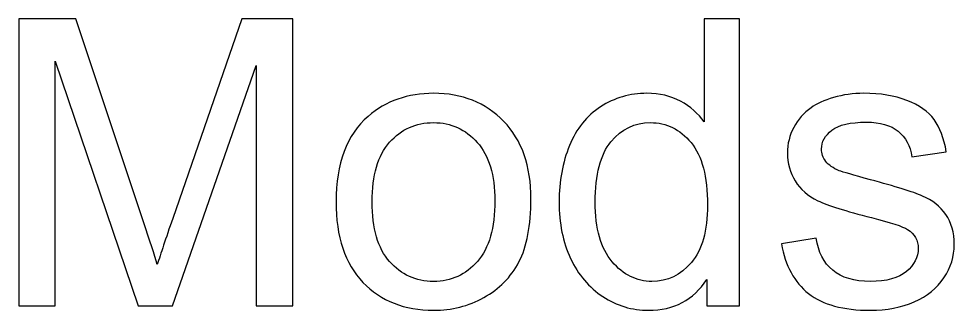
# Model space of a CAD drawing. Header units: millimetres. Extents: x -493 to 473, y -489 to 489.
# Drawn here: x -122.1 to -102.35, y -412.98 to -406.83 of the extents above; entities that cross this region are included whole.
import ezdxf

# ---------------------------------------------------------------- set-up
doc = ezdxf.new("R2010")
doc.units = ezdxf.units.MM
doc.header["$MEASUREMENT"] = 0
doc.layers.add('Layer 1', color=7, linetype='Continuous')

msp = doc.modelspace()

# ---------------------------------------------------------------- linework, layer by layer
at = {"layer": 'Layer 1', "color": 250}
for points, knots in [([(-122.1002, -412.8891), (-122.1002, -412.8891), (-122.1002, -406.827), (-122.1002, -406.827), (-122.1002, -406.827), (-122.1002, -406.827), (-120.8979, -406.827), (-120.8979, -406.827), (-120.8979, -406.827), (-120.8979, -406.827), (-119.4643, -411.1182), (-119.4643, -411.1182), (-119.4643, -411.1182), (-119.3316, -411.5175), (-119.2357, -411.8167), (-119.175, -412.0156), (-119.175, -412.0156), (-119.1059, -411.7955), (-118.9972, -411.4709), (-118.8504, -411.0434), (-118.8504, -411.0434), (-118.8504, -411.0434), (-117.3914, -406.827), (-117.3914, -406.827), (-117.3914, -406.827), (-117.3914, -406.827), (-116.3175, -406.827), (-116.3175, -406.827), (-116.3175, -406.827), (-116.3175, -406.827), (-116.3175, -412.8891), (-116.3175, -412.8891), (-116.3175, -412.8891), (-116.3175, -412.8891), (-117.088, -412.8891), (-117.088, -412.8891), (-117.088, -412.8891), (-117.088, -412.8891), (-117.088, -407.8176), (-117.088, -407.8176), (-117.088, -407.8176), (-117.088, -407.8176), (-118.8575, -412.8891), (-118.8575, -412.8891), (-118.8575, -412.8891), (-118.8575, -412.8891), (-119.58, -412.8891), (-119.58, -412.8891), (-119.58, -412.8891), (-119.58, -412.8891), (-121.3297, -407.7245), (-121.3297, -407.7245), (-121.3297, -407.7245), (-121.3297, -407.7245), (-121.3297, -412.8891), (-121.3297, -412.8891), (-121.3297, -412.8891), (-121.3297, -412.8891), (-122.1002, -412.8891), (-122.1002, -412.8891)], [0, 0, 0, 0, 0.0625, 0.0625, 0.0625, 0.0625, 0.125, 0.125, 0.125, 0.125, 0.1875, 0.1875, 0.1875, 0.1875, 0.25, 0.25, 0.25, 0.25, 0.3125, 0.3125, 0.3125, 0.3125, 0.375, 0.375, 0.375, 0.375, 0.4375, 0.4375, 0.4375, 0.4375, 0.5, 0.5, 0.5, 0.5, 0.5625, 0.5625, 0.5625, 0.5625, 0.625, 0.625, 0.625, 0.625, 0.6875, 0.6875, 0.6875, 0.6875, 0.75, 0.75, 0.75, 0.75, 0.8125, 0.8125, 0.8125, 0.8125, 0.875, 0.875, 0.875, 0.875, 1, 1, 1, 1]), ([(-107.5786, -412.8891), (-107.5786, -412.8891), (-107.5786, -412.3317), (-107.5786, -412.3317), (-107.5786, -412.3317), (-107.8566, -412.7649), (-108.2658, -412.9822), (-108.8063, -412.9822), (-108.8063, -412.9822), (-109.1562, -412.9822), (-109.4779, -412.8863), (-109.77, -412.693), (-109.77, -412.693), (-110.0635, -412.501), (-110.2907, -412.2315), (-110.453, -411.8872), (-110.453, -411.8872), (-110.6139, -411.5415), (-110.6943, -411.145), (-110.6943, -410.6963), (-110.6943, -410.6963), (-110.6943, -410.2588), (-110.6209, -409.8623), (-110.4756, -409.5053), (-110.4756, -409.5053), (-110.3288, -409.1497), (-110.1101, -408.8759), (-109.818, -408.6868), (-109.818, -408.6868), (-109.5273, -408.4963), (-109.1999, -408.4018), (-108.8401, -408.4018), (-108.8401, -408.4018), (-108.5748, -408.4018), (-108.3392, -408.4582), (-108.1332, -408.5697), (-108.1332, -408.5697), (-107.9271, -408.6812), (-107.7592, -408.828), (-107.6294, -409.0072), (-107.6294, -409.0072), (-107.6294, -409.0072), (-107.6294, -406.827), (-107.6294, -406.827), (-107.6294, -406.827), (-107.6294, -406.827), (-106.8843, -406.827), (-106.8843, -406.827), (-106.8843, -406.827), (-106.8843, -406.827), (-106.8843, -412.8891), (-106.8843, -412.8891), (-106.8843, -412.8891), (-106.8843, -412.8891), (-107.5786, -412.8891), (-107.5786, -412.8891)], [0, 0, 0, 0, 0.0666667, 0.0666667, 0.0666667, 0.0666667, 0.1333333, 0.1333333, 0.1333333, 0.1333333, 0.2, 0.2, 0.2, 0.2, 0.2666667, 0.2666667, 0.2666667, 0.2666667, 0.3333333, 0.3333333, 0.3333333, 0.3333333, 0.4, 0.4, 0.4, 0.4, 0.4666667, 0.4666667, 0.4666667, 0.4666667, 0.5333333, 0.5333333, 0.5333333, 0.5333333, 0.6, 0.6, 0.6, 0.6, 0.6666667, 0.6666667, 0.6666667, 0.6666667, 0.7333333, 0.7333333, 0.7333333, 0.7333333, 0.8, 0.8, 0.8, 0.8, 0.8666667, 0.8666667, 0.8666667, 0.8666667, 1, 1, 1, 1]), ([(-115.4031, -410.692), (-115.4031, -409.8806), (-115.1773, -409.2795), (-114.7244, -408.8886), (-114.7244, -408.8886), (-114.3476, -408.5641), (-113.8862, -408.4018), (-113.3429, -408.4018), (-113.3429, -408.4018), (-112.7404, -408.4018), (-112.2465, -408.5994), (-111.8627, -408.9945), (-111.8627, -408.9945), (-111.4802, -409.3882), (-111.2883, -409.9343), (-111.2883, -410.6299), (-111.2883, -410.6299), (-111.2883, -411.1944), (-111.373, -411.6375), (-111.5423, -411.9606), (-111.5423, -411.9606), (-111.7117, -412.2837), (-111.9586, -412.5349), (-112.2832, -412.7141), (-112.2832, -412.7141), (-112.6063, -412.8933), (-112.9605, -412.9822), (-113.3429, -412.9822), (-113.3429, -412.9822), (-113.9581, -412.9822), (-114.4548, -412.7861), (-114.8344, -412.3924), (-114.8344, -412.3924), (-115.214, -411.9987), (-115.4031, -411.4314), (-115.4031, -410.692)], [0, 0, 0, 0, 0.1, 0.1, 0.1, 0.1, 0.2, 0.2, 0.2, 0.2, 0.3, 0.3, 0.3, 0.3, 0.4, 0.4, 0.4, 0.4, 0.5, 0.5, 0.5, 0.5, 0.6, 0.6, 0.6, 0.6, 0.7, 0.7, 0.7, 0.7, 0.8, 0.8, 0.8, 0.8, 1, 1, 1, 1]), ([(-106.0024, -411.5768), (-106.0024, -411.5768), (-105.2658, -411.4582), (-105.2658, -411.4582), (-105.2658, -411.4582), (-105.2249, -411.7532), (-105.1092, -411.9789), (-104.9201, -412.137), (-104.9201, -412.137), (-104.731, -412.2936), (-104.4657, -412.3726), (-104.1271, -412.3726), (-104.1271, -412.3726), (-103.7842, -412.3726), (-103.5302, -412.3035), (-103.3637, -412.1638), (-103.3637, -412.1638), (-103.1986, -412.0255), (-103.1153, -411.8618), (-103.1153, -411.6741), (-103.1153, -411.6741), (-103.1153, -411.5062), (-103.1901, -411.3736), (-103.3383, -411.2776), (-103.3383, -411.2776), (-103.4427, -411.2113), (-103.6967, -411.128), (-104.1003, -411.025), (-104.1003, -411.025), (-104.645, -410.8882), (-105.0217, -410.7696), (-105.2334, -410.6694), (-105.2334, -410.6694), (-105.4436, -410.5678), (-105.6031, -410.4296), (-105.7117, -410.2518), (-105.7117, -410.2518), (-105.8204, -410.0754), (-105.8754, -409.8792), (-105.8754, -409.6647), (-105.8754, -409.6647), (-105.8754, -409.4686), (-105.8303, -409.288), (-105.7414, -409.1215), (-105.7414, -409.1215), (-105.6511, -408.955), (-105.5297, -408.8167), (-105.3759, -408.7066), (-105.3759, -408.7066), (-105.2602, -408.6219), (-105.1022, -408.55), (-104.9032, -408.4907), (-104.9032, -408.4907), (-104.7028, -408.4314), (-104.4897, -408.4018), (-104.2611, -408.4018), (-104.2611, -408.4018), (-103.9168, -408.4018), (-103.6149, -408.4512), (-103.3552, -408.5514), (-103.3552, -408.5514), (-103.0942, -408.6502), (-102.9022, -408.7856), (-102.7781, -408.955), (-102.7781, -408.955), (-102.6553, -409.1257), (-102.5692, -409.3529), (-102.5227, -409.6379), (-102.5227, -409.6379), (-102.5227, -409.6379), (-103.2508, -409.7395), (-103.2508, -409.7395), (-103.2508, -409.7395), (-103.2832, -409.5109), (-103.3792, -409.3317), (-103.5372, -409.2033), (-103.5372, -409.2033), (-103.6953, -409.0749), (-103.9182, -409.0114), (-104.2075, -409.0114), (-104.2075, -409.0114), (-104.5476, -409.0114), (-104.7917, -409.0678), (-104.9371, -409.1807), (-104.9371, -409.1807), (-105.0824, -409.2936), (-105.1558, -409.4263), (-105.1558, -409.5772), (-105.1558, -409.5772), (-105.1558, -409.6732), (-105.1261, -409.7607), (-105.0655, -409.8383), (-105.0655, -409.8383), (-105.0048, -409.9173), (-104.9102, -409.9836), (-104.7804, -410.0359), (-104.7804, -410.0359), (-104.7056, -410.0641), (-104.4883, -410.1276), (-104.1243, -410.2264), (-104.1243, -410.2264), (-103.5993, -410.3661), (-103.2324, -410.4818), (-103.0236, -410.5707), (-103.0236, -410.5707), (-102.8148, -410.6596), (-102.6511, -410.7908), (-102.5325, -410.9601), (-102.5325, -410.9601), (-102.4126, -411.1309), (-102.3533, -411.3425), (-102.3533, -411.5965), (-102.3533, -411.5965), (-102.3533, -411.8435), (-102.4253, -412.0763), (-102.5706, -412.295), (-102.5706, -412.295), (-102.716, -412.5137), (-102.9248, -412.6831), (-103.1972, -412.803), (-103.1972, -412.803), (-103.4709, -412.923), (-103.78, -412.9822), (-104.1243, -412.9822), (-104.1243, -412.9822), (-104.6943, -412.9822), (-105.1304, -412.8637), (-105.4295, -412.628), (-105.4295, -412.628), (-105.7287, -412.391), (-105.9192, -412.041), (-106.0024, -411.5768)], [0, 0, 0, 0, 0.0294118, 0.0294118, 0.0294118, 0.0294118, 0.0588235, 0.0588235, 0.0588235, 0.0588235, 0.0882353, 0.0882353, 0.0882353, 0.0882353, 0.1176471, 0.1176471, 0.1176471, 0.1176471, 0.1470588, 0.1470588, 0.1470588, 0.1470588, 0.1764706, 0.1764706, 0.1764706, 0.1764706, 0.2058824, 0.2058824, 0.2058824, 0.2058824, 0.2352941, 0.2352941, 0.2352941, 0.2352941, 0.2647059, 0.2647059, 0.2647059, 0.2647059, 0.2941176, 0.2941176, 0.2941176, 0.2941176, 0.3235294, 0.3235294, 0.3235294, 0.3235294, 0.3529412, 0.3529412, 0.3529412, 0.3529412, 0.3823529, 0.3823529, 0.3823529, 0.3823529, 0.4117647, 0.4117647, 0.4117647, 0.4117647, 0.4411765, 0.4411765, 0.4411765, 0.4411765, 0.4705882, 0.4705882, 0.4705882, 0.4705882, 0.5, 0.5, 0.5, 0.5, 0.5294118, 0.5294118, 0.5294118, 0.5294118, 0.5588235, 0.5588235, 0.5588235, 0.5588235, 0.5882353, 0.5882353, 0.5882353, 0.5882353, 0.6176471, 0.6176471, 0.6176471, 0.6176471, 0.6470588, 0.6470588, 0.6470588, 0.6470588, 0.6764706, 0.6764706, 0.6764706, 0.6764706, 0.7058824, 0.7058824, 0.7058824, 0.7058824, 0.7352941, 0.7352941, 0.7352941, 0.7352941, 0.7647059, 0.7647059, 0.7647059, 0.7647059, 0.7941176, 0.7941176, 0.7941176, 0.7941176, 0.8235294, 0.8235294, 0.8235294, 0.8235294, 0.8529412, 0.8529412, 0.8529412, 0.8529412, 0.8823529, 0.8823529, 0.8823529, 0.8823529, 0.9117647, 0.9117647, 0.9117647, 0.9117647, 0.9411765, 0.9411765, 0.9411765, 0.9411765, 1, 1, 1, 1]), ([(-114.6411, -410.6934), (-114.6411, -411.255), (-114.5183, -411.6756), (-114.2728, -411.9535), (-114.2728, -411.9535), (-114.0259, -412.2329), (-113.7168, -412.3726), (-113.3429, -412.3726), (-113.3429, -412.3726), (-112.9732, -412.3726), (-112.6656, -412.2329), (-112.4186, -411.9521), (-112.4186, -411.9521), (-112.1731, -411.6713), (-112.0503, -411.2438), (-112.0503, -410.6694), (-112.0503, -410.6694), (-112.0503, -410.1276), (-112.1745, -409.7169), (-112.4214, -409.439), (-112.4214, -409.439), (-112.6684, -409.1596), (-112.976, -409.0199), (-113.3429, -409.0199), (-113.3429, -409.0199), (-113.7168, -409.0199), (-114.0259, -409.1582), (-114.2728, -409.4361), (-114.2728, -409.4361), (-114.5183, -409.7141), (-114.6411, -410.1332), (-114.6411, -410.6934)], [0, 0, 0, 0, 0.1111111, 0.1111111, 0.1111111, 0.1111111, 0.2222222, 0.2222222, 0.2222222, 0.2222222, 0.3333333, 0.3333333, 0.3333333, 0.3333333, 0.4444444, 0.4444444, 0.4444444, 0.4444444, 0.5555556, 0.5555556, 0.5555556, 0.5555556, 0.6666667, 0.6666667, 0.6666667, 0.6666667, 0.7777778, 0.7777778, 0.7777778, 0.7777778, 1, 1, 1, 1]), ([(-109.9323, -410.6977), (-109.9323, -411.2593), (-109.8138, -411.6784), (-109.5753, -411.9564), (-109.5753, -411.9564), (-109.3382, -412.2343), (-109.0574, -412.3726), (-108.7343, -412.3726), (-108.7343, -412.3726), (-108.4083, -412.3726), (-108.1317, -412.24), (-107.9031, -411.9747), (-107.9031, -411.9747), (-107.676, -411.7094), (-107.5617, -411.3044), (-107.5617, -410.7598), (-107.5617, -410.7598), (-107.5617, -410.1614), (-107.6774, -409.7212), (-107.9102, -409.4404), (-107.9102, -409.4404), (-108.1416, -409.1596), (-108.4281, -409.0199), (-108.7682, -409.0199), (-108.7682, -409.0199), (-109.0998, -409.0199), (-109.3763, -409.1539), (-109.5993, -409.4234), (-109.5993, -409.4234), (-109.8208, -409.693), (-109.9323, -410.1177), (-109.9323, -410.6977)], [0, 0, 0, 0, 0.1111111, 0.1111111, 0.1111111, 0.1111111, 0.2222222, 0.2222222, 0.2222222, 0.2222222, 0.3333333, 0.3333333, 0.3333333, 0.3333333, 0.4444444, 0.4444444, 0.4444444, 0.4444444, 0.5555556, 0.5555556, 0.5555556, 0.5555556, 0.6666667, 0.6666667, 0.6666667, 0.6666667, 0.7777778, 0.7777778, 0.7777778, 0.7777778, 1, 1, 1, 1])]:
    msp.add_open_spline(points, degree=3, knots=knots, dxfattribs=at)

doc.saveas('drawing.dxf')
